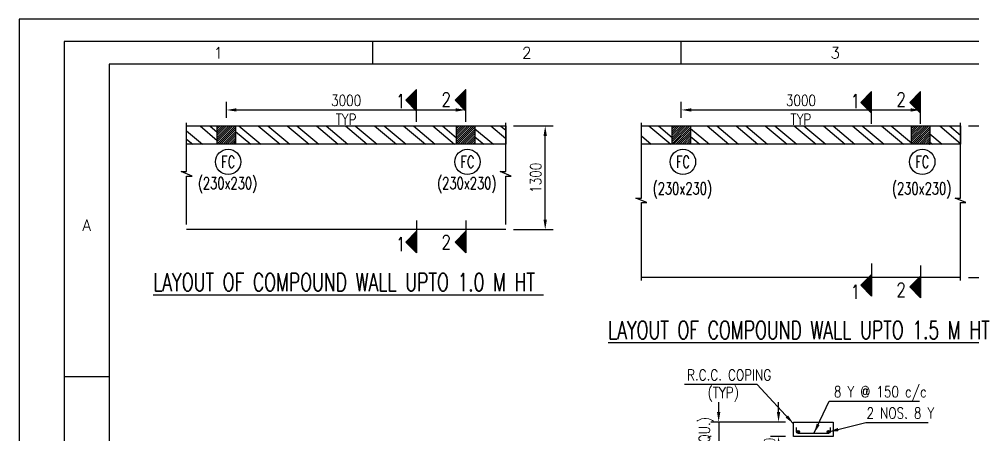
# Model space of a CAD drawing. Extents: x -69352 to 1013721, y -547461 to -186867.
# Drawn here: x 707996 to 731911, y -374815 to -364383 of the extents above; entities that cross this region are included whole.
import ezdxf
from ezdxf.enums import TextEntityAlignment as Align

# ---------------------------------------------------------------- set-up
doc = ezdxf.new("R2010")
doc.units = 0
doc.header["$LTSCALE"] = 500
doc.header["$MEASUREMENT"] = 0
doc.header["$PDMODE"] = 35
doc.header["$PDSIZE"] = -15
doc.layers.get('DEFPOINTS').update_dxf_attribs({"color": 4})
for name, color, linetype in [('PNA', 10, 'Continuous'), ('S-BRECK LINE', 8, 'Continuous'), ('S-COLUMN', 1, 'Continuous'), ('S-COLUMN CIRCLE', 9, 'Continuous'), ('S-COLUMN HATCH', 8, 'Continuous'), ('S-COLUMN NO', 2, 'Continuous'), ('S-CONCRET LINE', 4, 'Continuous'), ('S-DIM-1', 5, 'Continuous'), ('S-HATCH', 253, 'Continuous'), ('S-REINFORCEMENT', 6, 'Continuous'), ('S-RETAINING WALL HATCH', 8, 'Continuous'), ('S-SECTION MARK', 1, 'Continuous'), ('S-TEXT-1 @ 1', 4, 'Continuous'), ('S-TITIL', 6, 'Continuous'), ('SHEET', 7, 'Continuous')]:
    doc.layers.add(name, color=color, linetype=linetype)
doc.styles.add('ROMANS', font='simplex.shx', dxfattribs={"width": 0.8, "height": 275})
doc.dimstyles.new('dim33.33', dxfattribs={"dimtxt": 250, "dimasz": 250, "dimexe": 200, "dimexo": 200, "dimgap": 100, "dimtad": 1, "dimdec": 0, "dimlfac": 0.333331, "dimzin": 0, "dimdsep": 46, "dimtxsty": 'ROMANS', "dimcen": 0, "dimclrd": 5, "dimclre": 5, "dimclrt": 4, "dimadec": 0, "dimazin": 0, "dimtfac": 1, "dimtdec": 0, "dimtix": 1, "dimtofl": 0, "dimtmove": 2, "dimatfit": 3, "dimfxl": 0, "dimtolj": 1, "dimtzin": 0, "dimlwd": -1, "dimlwe": -1, "dimarcsym": 0})
doc.dimstyles.new('dim50', dxfattribs={"dimtxt": 250, "dimasz": 250, "dimexe": 200, "dimexo": 200, "dimgap": 100, "dimtad": 1, "dimdec": 0, "dimlfac": 0.5, "dimzin": 0, "dimdsep": 46, "dimtxsty": 'ROMANS', "dimcen": 0, "dimclrd": 5, "dimclre": 5, "dimclrt": 4, "dimadec": 0, "dimazin": 0, "dimtfac": 1, "dimtdec": 0, "dimtix": 1, "dimtofl": 0, "dimtmove": 2, "dimatfit": 3, "dimfxl": 0, "dimtolj": 1, "dimtzin": 0, "dimlwd": -1, "dimlwe": -1, "dimarcsym": 0})
pattern_1 = [(45, (-328597.685, -31263.49), (15.2387667, -15.2387667), [])]

# ---------------------------------------------------------------- blocks, each defined once
blk = doc.blocks.new('zw$C05B')
at = {"flags": 128}
blk.add_lwpolyline([(0, 0), (82749, 0), (82749, 58210), (0, 58210)], close=True, dxfattribs=at)
at = {"layer": 'PNA'}
for p, q in [((7716, 57718), (7716, 57226)), ((14447, 57718), (14447, 57226)), ((984, 50402), (1968, 50402))]:
    blk.add_line(p, q, dxfattribs=at)
at = {"layer": 'PNA', "color": 1}
for points in [[(984, 492), (82257, 492), (82257, 57718), (984, 57718)], [(1968, 984), (81765, 984), (81765, 57226), (1968, 57226)]]:
    blk.add_lwpolyline(points, close=True, dxfattribs=at)
at = {"layer": 'PNA', "style": 'ROMANS'}
for s, p in [('1', (4351, 57472)), ('2', (11082, 57472)), ('3', (17814, 57472)), ('A', (1476, 53709))]:
    blk.add_text(s, height=246, dxfattribs=at).set_placement(p, align=Align.MIDDLE)
blk = doc.blocks.new('*D861')
at = {"layer": 'DEFPOINTS', "color": 0}
for p in [(727414, -374492), (725536, -377552), (727504, -377552)]:
    blk.add_point(p, dxfattribs=at)
at = {"layer": 'S-DIM-1', "color": 5, "lineweight": -3}
for p, q in [((725536, -374242), (725536, -373992)), ((725536, -374492), (725536, -377552)), ((725536, -377802), (725536, -378052))]:
    blk.add_line(p, q, dxfattribs=at)
at = {"layer": 'S-DIM-1', "color": 5}
for p, q in [((727214, -374492), (725336, -374492)), ((727304, -377552), (725336, -377552))]:
    blk.add_line(p, q, dxfattribs=at)
for points in [[(725494, -374242), (725577, -374242), (725536, -374492)], [(725577, -377802), (725494, -377802), (725536, -377552)]]:
    blk.add_solid(points, dxfattribs=at)
at = {"layer": 'S-DIM-1', "color": 4, "insert": (725226, -376022), "char_height": 275, "attachment_point": 5, "rotation": 90, "style": 'ROMANS'}
blk.add_mtext('\\A1;(AS PER ARCH REQU.)', dxfattribs=at)
blk = doc.blocks.new('*D862')
at = {"layer": 'DEFPOINTS', "color": 0}
for p in [(727414, -374492), (727037, -374852), (727414, -374852)]:
    blk.add_point(p, dxfattribs=at)
at = {"layer": 'S-DIM-1', "color": 5}
for p, q in [((727037, -374242), (727037, -373992)), ((727214, -374492), (726837, -374492)), ((727214, -374852), (726837, -374852)), ((727037, -375102), (727037, -375352))]:
    blk.add_line(p, q, dxfattribs=at)
for points in [[(726996, -374242), (727079, -374242), (727037, -374492)], [(727079, -375102), (726996, -375102), (727037, -374852)]]:
    blk.add_solid(points, dxfattribs=at)
at = {"layer": 'S-DIM-1', "color": 4, "insert": (726812, -375167), "char_height": 275, "attachment_point": 5, "rotation": 90, "style": 'ROMANS'}
blk.add_mtext('\\A1;120', dxfattribs=at)
blk = doc.blocks.new('A$C3C2A062F')
at = {"layer": 'S-COLUMN HATCH'}
h = blk.add_hatch(dxfattribs=at)
h.set_pattern_fill('ANSI31', color=256, scale=150, style=0)
h.set_pattern_definition([(45, (-56668.66, -124038.072), (-13.2582521, 13.2582521), [])])
h.paths.add_polyline_path([(115, -115), (-115, -115), (-115, 115), (115, 115)])
at = {"layer": 'S-COLUMN'}
for p, q in [((-115, -115), (-115, 115)), ((-115, 115), (115, 115)), ((115, 115), (115, -115)), ((115, -115), (-115, -115))]:
    blk.add_line(p, q, dxfattribs=at)
blk = doc.blocks.new('*U833')
at = {"layer": 'S-SECTION MARK', "ltscale": 5}
h = blk.add_hatch(dxfattribs=at)
h.set_pattern_fill('ANSI31', color=256, scale=172.406964, angle=-90, style=0)
h.set_pattern_definition([(45, (-328597.685, -32610.178), (15.2387667, -15.2387667), [])])
h.paths.add_polyline_path([(267, 2343), (0, 2615), (0, 2072)])
h = blk.add_hatch(dxfattribs=at)
h.set_pattern_fill('ANSI31', color=256, scale=172.406964, angle=-90, style=0)
h.set_pattern_definition([(45, (-1838.978, -75811.127), (15.2387667, -15.2387667), [])])
h.paths.add_polyline_path([(267, -1214), (0, -1486), (0, -942)])
at = {"layer": 'S-SECTION MARK'}
for p, q in [((0, 1802), (0, 2615)), ((0, 2615), (267, 2343)), ((0, 2072), (267, 2343)), ((0, -673), (0, -1486)), ((0, -942), (267, -1214)), ((0, -1486), (267, -1214))]:
    blk.add_line(p, q, dxfattribs=at)
blk = doc.blocks.new('*D875')
at = {"layer": 'DEFPOINTS', "color": 0}
for p in [(719196, -366663), (713196, -367064), (719196, -367064)]:
    blk.add_point(p, dxfattribs=at)
at = {"layer": 'S-DIM-1', "color": 5, "ltscale": 0.3}
for p, q in [((713196, -366864), (713196, -366463)), ((719196, -366864), (719196, -366463)), ((713446, -366663), (718946, -366663))]:
    blk.add_line(p, q, dxfattribs=at)
at = {"layer": 'S-DIM-1', "color": 5}
for points in [[(713446, -366621), (713446, -366704), (713196, -366663)], [(718946, -366704), (718946, -366621), (719196, -366663)]]:
    blk.add_solid(points, dxfattribs=at)
at = {"layer": 'S-DIM-1', "color": 4, "lineweight": 0, "char_height": 275, "attachment_point": 5, "style": 'ROMANS'}
for s, insert in [('\\A1;3000', (716196, -366425)), ('TYP', (716196, -366900))]:
    blk.add_mtext(s, dxfattribs=dict(at, insert=insert))
blk = doc.blocks.new('*U834')
at = {"layer": 'S-BRECK LINE'}
blk.add_lwpolyline([(-2550, 0), (-113, 0), (-113, -275), (113, 275), (113, 0), (2550, 0)], dxfattribs=at)
blk = doc.blocks.new('*D876')
at = {"layer": 'DEFPOINTS', "color": 0}
for p in [(720196, -367064), (721187, -367064), (720196, -369664)]:
    blk.add_point(p, dxfattribs=at)
at = {"layer": 'S-DIM-1', "color": 5, "ltscale": 0.3}
for p, q in [((720396, -367064), (721387, -367064)), ((721187, -369414), (721187, -367314)), ((720396, -369664), (721387, -369664))]:
    blk.add_line(p, q, dxfattribs=at)
at = {"layer": 'S-DIM-1', "color": 5}
for points in [[(721229, -367314), (721145, -367314), (721187, -367064)], [(721145, -369414), (721229, -369414), (721187, -369664)]]:
    blk.add_solid(points, dxfattribs=at)
at = {"layer": 'S-DIM-1', "color": 4, "lineweight": 0, "insert": (720950, -368364), "char_height": 275, "attachment_point": 5, "rotation": 90, "style": 'ROMANS'}
blk.add_mtext('\\A1;1300', dxfattribs=at)
blk = doc.blocks.new('*U835')
at = {"layer": 'S-SECTION MARK', "ltscale": 5}
h = blk.add_hatch(dxfattribs=at)
h.set_pattern_fill('ANSI31', color=256, scale=172.406964, angle=-90, style=0)
h.set_pattern_definition(pattern_1)
h.paths.add_polyline_path([(267, 3690), (0, 3962), (0, 3418)])
h = blk.add_hatch(dxfattribs=at)
h.set_pattern_fill('ANSI31', color=256, scale=172.406964, angle=-90, style=0)
h.set_pattern_definition([(45, (-1838.978, -75536.885), (15.2387667, -15.2387667), [])])
h.paths.add_polyline_path([(267, -940), (0, -1212), (0, -668)])
at = {"layer": 'S-SECTION MARK'}
for p, q in [((0, 3149), (0, 3962)), ((0, 3962), (267, 3690)), ((0, 3418), (267, 3690)), ((0, -399), (0, -1212)), ((0, -668), (267, -940)), ((0, -1212), (267, -940))]:
    blk.add_line(p, q, dxfattribs=at)
blk = doc.blocks.new('*D877')
at = {"layer": 'DEFPOINTS', "color": 0}
for p in [(730599, -366663), (724599, -367064), (730599, -367064)]:
    blk.add_point(p, dxfattribs=at)
at = {"layer": 'S-DIM-1', "color": 5, "ltscale": 0.3}
for p, q in [((724599, -366864), (724599, -366463)), ((730599, -366864), (730599, -366463)), ((724849, -366663), (730349, -366663))]:
    blk.add_line(p, q, dxfattribs=at)
at = {"layer": 'S-DIM-1', "color": 5}
for points in [[(724849, -366621), (724849, -366704), (724599, -366663)], [(730349, -366704), (730349, -366621), (730599, -366663)]]:
    blk.add_solid(points, dxfattribs=at)
at = {"layer": 'S-DIM-1', "color": 4, "lineweight": 0, "char_height": 275, "attachment_point": 5, "style": 'ROMANS'}
for s, insert in [('\\A1;3000', (727599, -366425)), ('TYP', (727599, -366900))]:
    blk.add_mtext(s, dxfattribs=dict(at, insert=insert))
blk = doc.blocks.new('*U836')
at = {"layer": 'S-SECTION MARK', "ltscale": 5}
h = blk.add_hatch(dxfattribs=at)
h.set_pattern_fill('ANSI31', color=256, scale=172.406964, angle=-90, style=0)
h.set_pattern_definition(pattern_1)
h.paths.add_polyline_path([(267, 3690), (0, 3962), (0, 3418)])
h = blk.add_hatch(dxfattribs=at)
h.set_pattern_fill('ANSI31', color=256, scale=172.406964, angle=-90, style=0)
h.set_pattern_definition([(45, (-1838.978, -75494.43), (15.2387667, -15.2387667), [])])
h.paths.add_polyline_path([(267, -897), (0, -1169), (0, -625)])
at = {"layer": 'S-SECTION MARK'}
for p, q in [((0, 3149), (0, 3962)), ((0, 3962), (267, 3690)), ((0, 3418), (267, 3690)), ((0, -356), (0, -1169)), ((0, -625), (267, -897)), ((0, -1169), (267, -897))]:
    blk.add_line(p, q, dxfattribs=at)
blk = doc.blocks.new('*U837')
at = {"layer": 'S-BRECK LINE'}
blk.add_lwpolyline([(-4019, 0), (-113, 0), (-113, -275), (113, 275), (113, 0), (3881, 0)], dxfattribs=at)
blk = doc.blocks.new('*D878')
at = {"layer": 'DEFPOINTS', "color": 0}
for p in [(731599, -367064), (732590, -367064), (731599, -370864)]:
    blk.add_point(p, dxfattribs=at)
at = {"layer": 'S-DIM-1', "color": 5, "ltscale": 0.3}
for p, q in [((731799, -367064), (732790, -367064)), ((732590, -370614), (732590, -367314)), ((731799, -370864), (732790, -370864))]:
    blk.add_line(p, q, dxfattribs=at)
at = {"layer": 'S-DIM-1', "color": 5}
for points in [[(732632, -367314), (732548, -367314), (732590, -367064)], [(732548, -370614), (732632, -370614), (732590, -370864)]]:
    blk.add_solid(points, dxfattribs=at)
at = {"layer": 'S-DIM-1', "color": 4, "lineweight": 0, "insert": (732353, -368964), "char_height": 275, "attachment_point": 5, "rotation": 90, "style": 'ROMANS'}
blk.add_mtext('\\A1;1900', dxfattribs=at)

msp = doc.modelspace()

# ---------------------------------------------------------------- hatches: boundary and pattern name
at = {"layer": 'S-HATCH'}
h = msp.add_hatch(dxfattribs=at)
h.set_pattern_fill('ANSI32', color=256, scale=1250, angle=275, style=0)
h.set_pattern_definition([(320, (-15777918.4, 748668.6), (301.306692, 359.083333), []), (320, (-15777899.16, 748448.47), (301.306692, 359.083333), [])])
h.paths.add_polyline_path([(712195.984, -367524.422), (712195.984, -367064.422), (712965.984, -367064.422), (712965.984, -367524.422)])
h.paths.add_polyline_path([(718965.984, -367064.422), (718965.984, -367524.422), (713425.984, -367524.422), (713425.984, -367064.422)])
h.paths.add_polyline_path([(720195.984, -367064.422), (720195.984, -367524.422), (719425.984, -367524.422), (719425.984, -367064.422)])
h = msp.add_hatch(dxfattribs=at)
h.set_pattern_fill('ANSI32', color=256, scale=1250, angle=275, style=0)
h.set_pattern_definition([(320, (-15780521.7, 748668.6), (301.306692, 359.083333), []), (320, (-15780502.43, 748448.47), (301.306692, 359.083333), [])])
h.paths.add_polyline_path([(724369.029, -367064.422), (724369.029, -367524.422), (723599.029, -367524.422), (723599.029, -367064.422)])
h.paths.add_polyline_path([(724829.029, -367064.422), (730369.029, -367064.422), (730369.029, -367524.422), (724829.029, -367524.422)])
h.paths.add_polyline_path([(731599.029, -367524.422), (730829.029, -367524.422), (730829.029, -367064.422), (731599.029, -367064.422)])

# ---------------------------------------------------------------- linework, layer by layer
at = {"color": 4, "ltscale": 0.25}
for p, q in [((720195.984, -369664.422), (712195.984, -369664.422)), ((731599.029, -370864.422), (723599.029, -370864.422))]:
    msp.add_line(p, q, dxfattribs=at)
at = {"layer": 'S-COLUMN CIRCLE'}
for centre in [(713237.277, -367965.283), (719237.277, -367965.283), (724640.322, -367965.283), (730640.322, -367965.283)]:
    msp.add_circle(centre, 317.825, dxfattribs=at)
at = {"layer": 'S-CONCRET LINE'}
for points in [[(720195.984, -367064.422), (720195.984, -367524.422), (712195.984, -367524.422), (712195.984, -367064.422)], [(731599.029, -367064.422), (731599.029, -367524.422), (723599.029, -367524.422), (723599.029, -367064.422)], [(727414.127, -374852.017), (727414.127, -374492.017), (728404.127, -374492.017), (728404.127, -374852.017)]]:
    msp.add_lwpolyline(points, close=True, dxfattribs=at)
at = {"layer": 'S-REINFORCEMENT', "color": 5}
msp.add_lwpolyline([(728329.127, -374627.017), (728329.127, -374739.517, -0.414213562), (728291.627, -374777.017), (727526.627, -374777.017, -0.414213562), (727489.127, -374739.517), (727489.127, -374627.017)], format="xyb", dxfattribs=at)
at = {"layer": 'S-REINFORCEMENT', "color": 5, "const_width": 37.5}
for points in [[(727507.877, -374739.517, 1), (727545.377, -374739.517, 1)], [(728310.377, -374739.517, -1), (728272.877, -374739.517, -1)]]:
    msp.add_lwpolyline(points, format="xyb", close=True, dxfattribs=at)
at = {"layer": 'S-REINFORCEMENT', "color": 5}
for centre in [(727526.627, -374739.517), (728291.627, -374739.517)]:
    msp.add_circle(centre, 37.5, dxfattribs=at)

# ---------------------------------------------------------------- block references
at = {"layer": 'S-REINFORCEMENT', "color": 30, "lineweight": 0, "ltscale": 0.3, "xscale": 2, "yscale": 2, "zscale": 2}
for p in [(713195.984, -367294.422), (719195.984, -367294.422), (724599.029, -367294.422), (730599.029, -367294.422)]:
    msp.add_blockref('A$C3C2A062F', p, dxfattribs=at)
at = {"layer": 'S-RETAINING WALL HATCH', "xscale": -1}
for name, p in [('*U833', (717962.206, -368762.118)), ('*U833', (719195.984, -368762.118)), ('*U836', (729365.251, -370162.118)), ('*U835', (730599.029, -370162.118))]:
    msp.add_blockref(name, p, dxfattribs=at)
at = {"layer": 'S-RETAINING WALL HATCH', "xscale": 0.5, "yscale": 0.5, "zscale": 0.5, "rotation": 90}
for name, p in [('*U834', (712195.984, -368264.422)), ('*U834', (720195.984, -368264.422)), ('*U837', (723599.029, -368930.126)), ('*U837', (731599.029, -368930.126))]:
    msp.add_blockref(name, p, dxfattribs=at)
at = {"layer": 'SHEET', "xscale": 1.148535329229629, "yscale": 1.148535329229629, "zscale": 1.148535329229629}
msp.add_blockref('zw$C05B', (707996, -431239.516), dxfattribs=at)

# ---------------------------------------------------------------- texts
at = {"layer": 'S-COLUMN NO', "style": 'ROMANS', "width": 0.7}
for p in [(713237.277, -367965.283), (719237.277, -367965.283), (724640.322, -367965.283), (730640.322, -367965.283)]:
    msp.add_text('FC', height=300, dxfattribs=at).set_placement(p, align=Align.MIDDLE)
for p in [(712479.033, -368498.841, -1.253), (718479.033, -368498.841, -1.253), (723882.078, -368631.388, -1.253), (729882.078, -368631.388, -1.253)]:
    msp.add_text('(230x230)', height=300, dxfattribs=at).set_placement(p, align=Align.MIDDLE_LEFT)
at = {"layer": 'S-SECTION MARK', "style": 'ROMANS', "width": 0.8}
for s, p in [('1', (717562.124, -366439.599)), ('2', (718706.073, -366401.901)), ('1', (728965.169, -366439.599)), ('2', (730109.117, -366401.901)), ('1', (717562.124, -370027.101)), ('2', (718706.073, -369977.406)), ('1', (728965.169, -371227.101)), ('2', (730109.117, -371177.406))]:
    msp.add_text(s, height=349.999, dxfattribs=at).set_placement(p, align=Align.MIDDLE)
at = {"layer": 'S-TEXT-1 @ 1', "style": 'ROMANS', "width": 0.8}
for s, p in [('R.C.C. COPING', (724742.548, -373310.885)), ('8 Y @ 150 c/c', (728424.627, -373731.263)), ('(TYP)', (725260.215, -373751.08)), ('2 NOS. 8 Y', (729242.738, -374265.785))]:
    msp.add_text(s, height=275, dxfattribs=at).set_placement(p, align=Align.MIDDLE_LEFT)
at = {"layer": 'S-TITIL', "color": 6, "style": 'ROMANS', "width": 0.7}
for s, p in [('%%ULAYOUT OF COMPOUND WALL UPTO 1.0 M HT ', (716253.309, -370983.394)), ('%%ULAYOUT OF COMPOUND WALL UPTO 1.5 M HT ', (727656.354, -372183.394))]:
    msp.add_text(s, height=450, dxfattribs=at).set_placement(p, align=Align.MIDDLE)

# ---------------------------------------------------------------- dimensions: what is measured, and where the dimension line sits
at = {"layer": 'S-DIM-1', "color": 30, "lineweight": 0, "ltscale": 0.3}
for base, p1, p2, picture, middle in [((719195.984, -366662.579), (713195.984, -367064.422), (719195.984, -367064.422), '*D875', (716195.984, -366662.579)), ((730599.029, -366662.579), (724599.029, -367064.422), (730599.029, -367064.422), '*D877', (727599.029, -366662.579))]:
    dim = msp.add_linear_dim(base=base, p1=p1, p2=p2, text='<>\\XTYP', dimstyle='dim50', override={"dimtxt": 250, "dimasz": 250}, dxfattribs=at)
    dim.commit()
    dim.dimension.update_dxf_attribs({"geometry": picture, "text_midpoint": middle})
for base, p1, p2, picture, middle in [((721187.017, -367064.422), (720195.984, -369664.422), (720195.984, -367064.422), '*D876', (720949.517, -368364.422)), ((732590.062, -367064.422), (731599.029, -370864.422), (731599.029, -367064.422), '*D878', (732352.562, -368964.422))]:
    dim = msp.add_linear_dim(base=base, p1=p1, p2=p2, angle=90, dimstyle='dim50', override={"dimtxt": 250, "dimasz": 250}, dxfattribs=at)
    dim.commit()
    dim.dimension.update_dxf_attribs({"geometry": picture, "text_midpoint": middle})
at = {"layer": 'S-DIM-1'}
dim = msp.add_linear_dim(base=(725535.627, -377552.017), p1=(727414.127, -374492.017), p2=(727504.127, -377552.017), angle=90, text='(AS PER ARCH REQU.)', dimstyle='dim33.33', override={"dimtofl": 1, "dimtmove": 0, "dimlwd": 65533}, dxfattribs=at)
dim.commit()
dim.dimension.update_dxf_attribs({"geometry": '*D861', "text_midpoint": (725226.103, -376022.017)})
dim = msp.add_linear_dim(base=(727037.377, -374852.017), p1=(727414.127, -374492.017), p2=(727414.127, -374852.017), angle=90, dimstyle='dim33.33', dxfattribs=at)
dim.commit()
dim.dimension.update_dxf_attribs({"geometry": '*D862', "text_midpoint": (726812.377, -375166.593), "dimtype": 160})

# ---------------------------------------------------------------- leaders
for points in [[(727414.127, -374535.042), (726502.527, -373550.885), (724676.084, -373550.885)], [(727923.627, -374777.017), (728304.627, -373971.263), (730570.197, -373971.263)], [(728291.627, -374739.517), (729223.973, -374505.785), (730791.343, -374505.785)]]:
    msp.add_leader(points, dimstyle='dim33.33', dxfattribs=at)

doc.saveas('drawing.dxf')
